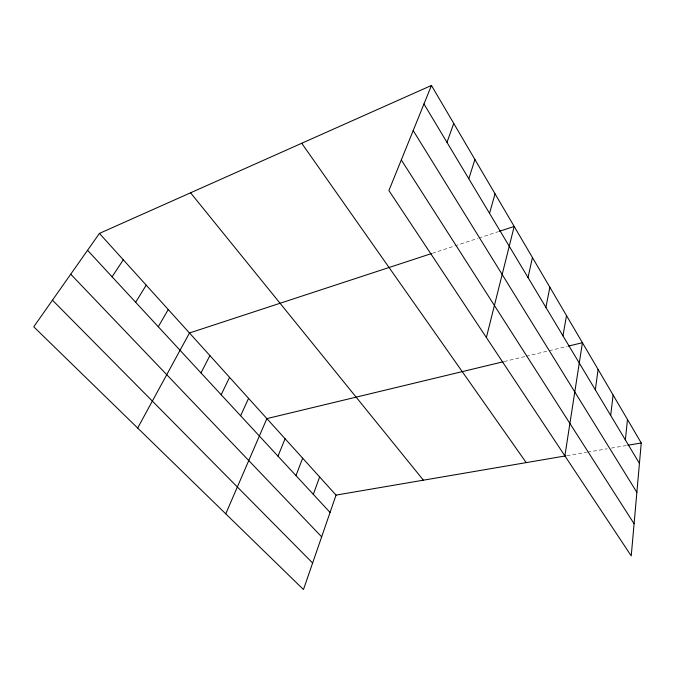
<?xml version="1.0" encoding="UTF-8"?>
<svg xmlns="http://www.w3.org/2000/svg" width="675" height="675" viewBox="0 0 675 675"><rect width="100%" height="100%" fill="white"/><g stroke="black" fill="none" stroke-linecap="round" stroke-linejoin="round"><path stroke-width="0.51" stroke-dasharray="3.38 2.53" d="M432.371 253.294L477.892 238.351M478.87 238.03L498.496 231.593M504.217 361.53L525.217 356.476M526.222 356.24L548.26 350.933M549.264 350.696L567.354 346.343M566.857 455.676L586.524 452.318M587.562 452.14L607.205 448.782M611.331 448.082L626.805 445.432"/><path stroke-width="1.01" d="M641.25 442.969L631.235 555.905L388.901 190.569L431.46 85.455L641.25 442.969L627.843 445.255M625.371 439.931L627.472 419.496M610.681 415.429L613.102 395.01M595.333 389.821L598.101 369.444M564.882 455.878L582.424 342.723L568.358 346.106M562.967 335.838L566.511 315.605M545.898 307.361L549.872 287.246M528.002 277.518L532.448 257.555M486.38 337.525L514.19 226.446L499.475 231.272M489.527 213.342L495.037 193.801M468.804 178.765L474.913 159.511M99.428 233.407L336.04 495.104L303.472 589.545L33.75 326.793L99.428 233.407L431.46 85.455M446.977 142.357L453.743 123.441M313.31 494.336L319.638 476.963M295.962 475.588L302.67 458.19M277.99 456.157L285.095 438.75M225.754 513.827L266.878 418.61L503.221 361.766M240.612 415.749L248.569 398.351M221.172 394.732L229.584 377.359M200.998 372.921L209.9 355.59M137.675 428.026L189.472 332.994L431.376 253.614M158.287 326.742L168.261 309.53M135.65 302.273L146.213 285.154M112.092 276.809L123.289 259.799M336.04 495.104L565.819 455.853M52.464 300.181L312.618 563.017M70.732 274.21L321.646 536.836M87.556 250.282L330.058 512.452M190.561 192.797L423.394 480.178M301.725 143.26L526.196 462.62M401.304 159.941L634.087 523.766M413.193 130.57L636.871 492.362M423.959 103.967L639.436 463.404"/></g></svg>
